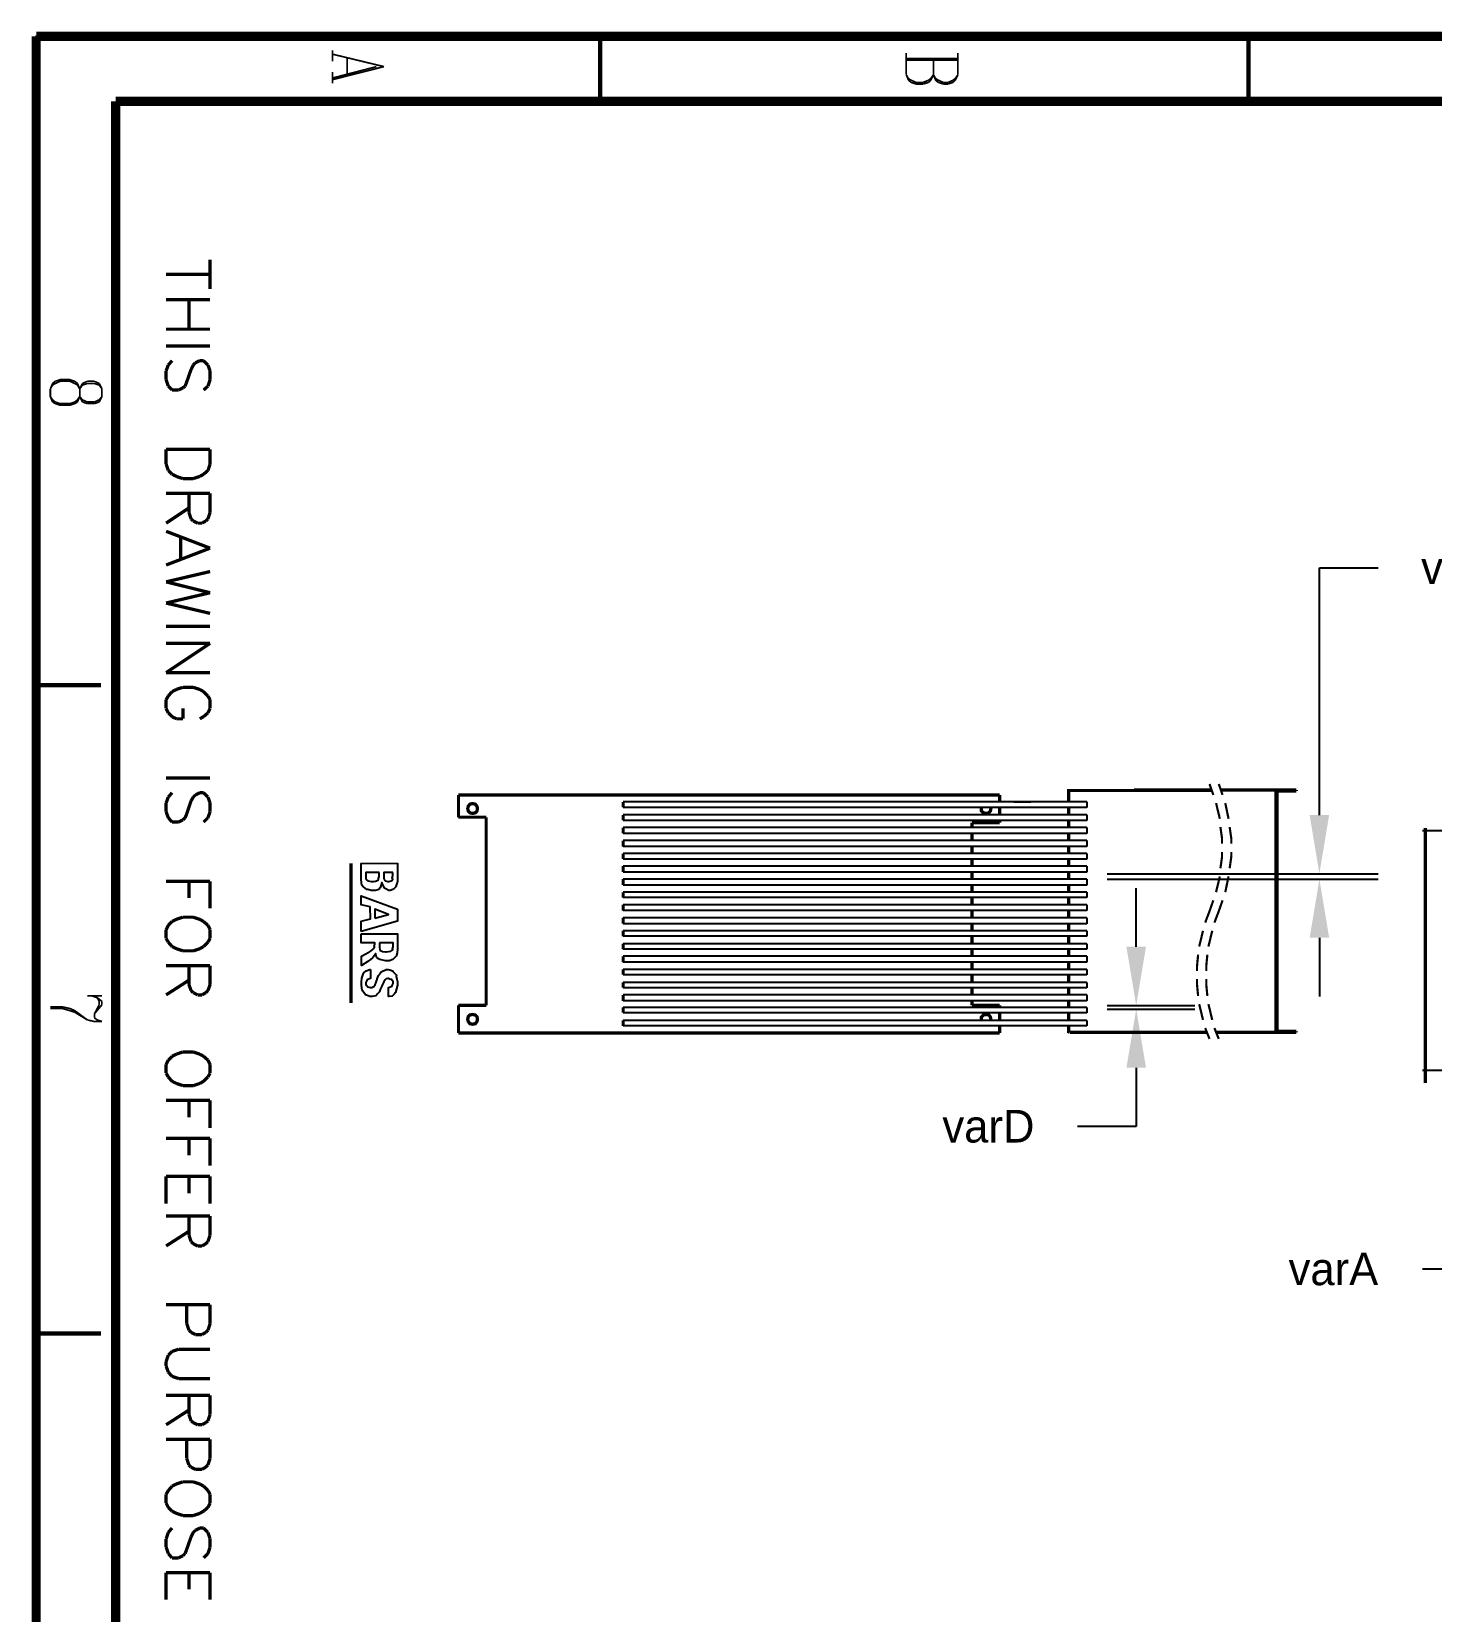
# Model space of a CAD drawing. Extents: x 0.1 to 11.6, y 0.3 to 16.2.
# Drawn here: x 0.141 to 4.434, y 11.389 to 16.234 of the extents above; entities that cross this region are included whole.
import ezdxf

# ---------------------------------------------------------------- set-up
doc = ezdxf.new("R2010")
doc.units = 0
doc.header["$MEASUREMENT"] = 0
doc.dimstyles.get("Standard").update_dxf_attribs({"dimtxt": 0.18, "dimasz": 0.18, "dimexe": 0.18, "dimexo": 0.0625, "dimgap": 0.09, "dimtad": 0, "dimtih": 1, "dimtoh": 1, "dimdec": 4, "dimzin": 0, "dimdsep": 46, "dimtxsty": 'Standard', "dimcen": 0.09, "dimadec": 0, "dimazin": 0, "dimtfac": 1, "dimtdec": 4, "dimtofl": 0, "dimtmove": 0, "dimatfit": 3, "dimfxl": 1, "dimtolj": 1, "dimtzin": 0, "dimarcsym": 0})

# ---------------------------------------------------------------- blocks, each defined once
blk = doc.blocks.new('*D1')
at = {"color": 0, "linetype": 'Continuous', "lineweight": -2, "transparency": 16777216}
for p, q in [((5.1992, 13.7829), (4.4066, 13.7829)), ((4.5866, 13.6029), (4.5866, 13.2283)), ((5.1992, 13.0483), (4.4066, 13.0483)), ((4.5866, 13.0483), (4.5866, 12.4391)), ((4.5866, 12.4391), (4.4066, 12.4391))]:
    blk.add_line(p, q, dxfattribs=at)
at = {"color": 0, "linetype": 'Continuous', "transparency": 16777216}
for points in [[(4.5566, 13.6029), (4.6166, 13.6029), (4.5866, 13.7829)], [(4.5566, 13.2283), (4.6166, 13.2283), (4.5866, 13.0483)]]:
    blk.add_solid(points, dxfattribs=at)
at = {"layer": 'Defpoints', "color": 0, "linetype": 'Continuous', "transparency": 16777216}
for p in [(4.5866, 13.7829), (5.2617, 13.7829), (5.2617, 13.0483)]:
    blk.add_point(p, dxfattribs=at)
at = {"color": 0, "linetype": 'Continuous', "transparency": 16777216, "insert": (4.1333, 12.4391), "char_height": 0.1, "attachment_point": 5}
blk.add_mtext('\\A1;varA', dxfattribs=at)
blk = doc.blocks.new('*D2')
at = {"color": 0, "linetype": 'Continuous', "lineweight": -2, "transparency": 16777216}
for p, q in [((4.0903, 13.8315), (4.0903, 14.5892)), ((4.0903, 14.5892), (4.2703, 14.5892)), ((3.4392, 13.6515), (4.2703, 13.6515)), ((3.4392, 13.635), (4.2703, 13.635)), ((4.0903, 13.455), (4.0903, 13.275))]:
    blk.add_line(p, q, dxfattribs=at)
at = {"color": 0, "linetype": 'Continuous', "transparency": 16777216}
for points in [[(4.0603, 13.8315), (4.1203, 13.8315), (4.0903, 13.6515)], [(4.0603, 13.455), (4.1203, 13.455), (4.0903, 13.635)]]:
    blk.add_solid(points, dxfattribs=at)
at = {"layer": 'Defpoints', "color": 0, "linetype": 'Continuous', "transparency": 16777216}
for p in [(3.3767, 13.6515), (3.3767, 13.635), (4.0903, 13.6515)]:
    blk.add_point(p, dxfattribs=at)
at = {"color": 0, "linetype": 'Continuous', "transparency": 16777216, "insert": (4.5436, 14.5892), "char_height": 0.1, "attachment_point": 5}
blk.add_mtext('\\A1;varC', dxfattribs=at)
blk = doc.blocks.new('*D3')
at = {"color": 0, "linetype": 'Continuous', "lineweight": -2, "transparency": 16777216}
for p, q in [((3.5285, 13.4274), (3.5285, 13.6074)), ((3.4392, 13.2474), (3.7085, 13.2474)), ((3.4392, 13.2366), (3.7085, 13.2366)), ((3.5285, 13.0566), (3.5285, 12.8766)), ((3.5285, 12.8766), (3.3485, 12.8766))]:
    blk.add_line(p, q, dxfattribs=at)
at = {"color": 0, "linetype": 'Continuous', "transparency": 16777216}
for points in [[(3.4985, 13.4274), (3.5585, 13.4274), (3.5285, 13.2474)], [(3.4985, 13.0566), (3.5585, 13.0566), (3.5285, 13.2366)]]:
    blk.add_solid(points, dxfattribs=at)
at = {"layer": 'Defpoints', "color": 0, "linetype": 'Continuous', "transparency": 16777216}
for p in [(3.3767, 13.2474), (3.3767, 13.2366), (3.5285, 13.2366)]:
    blk.add_point(p, dxfattribs=at)
at = {"color": 0, "linetype": 'Continuous', "transparency": 16777216, "insert": (3.0752, 12.8766), "char_height": 0.1, "attachment_point": 5}
blk.add_mtext('\\A1;varD', dxfattribs=at)

msp = doc.modelspace()

# ---------------------------------------------------------------- linework, layer by layer
at = {"color": 0}
for p, q in [((3.37668, 13.8717), (1.95503, 13.8717)), ((3.15332, 13.8717), (3.20503, 13.8717)), ((3.37668, 13.8717), (3.22331, 13.8717)), ((3.37668, 13.8717), (3.37668, 13.855)), ((3.37668, 13.8717), (3.37668, 13.855)), ((3.37668, 13.855), (1.95503, 13.855)), ((3.37668, 13.8317), (1.95503, 13.8317)), ((3.37668, 13.815), (1.95503, 13.815)), ((3.37668, 13.855), (3.22331, 13.855)), ((3.37668, 13.8317), (3.22331, 13.8317)), ((3.37668, 13.815), (3.22331, 13.815)), ((3.37668, 13.8317), (3.37668, 13.815)), ((3.37668, 13.8317), (3.37668, 13.815)), ((3.37668, 13.7933), (1.95503, 13.7933)), ((3.37668, 13.775), (1.95503, 13.775)), ((3.37668, 13.7933), (3.22331, 13.7933)), ((3.37668, 13.775), (3.22331, 13.775)), ((3.37668, 13.7933), (3.37668, 13.775)), ((3.37668, 13.7933), (3.37668, 13.775)), ((3.37668, 13.7533), (1.95503, 13.7533)), ((3.37668, 13.735), (1.95503, 13.735)), ((3.37668, 13.7133), (1.95503, 13.7133)), ((3.37668, 13.7533), (3.22331, 13.7533)), ((3.37668, 13.735), (3.22331, 13.735)), ((3.37668, 13.7133), (3.22331, 13.7133)), ((3.37668, 13.7533), (3.37668, 13.735)), ((3.37668, 13.7533), (3.37668, 13.735)), ((3.37668, 13.7133), (3.37668, 13.6967)), ((3.37668, 13.7133), (3.37668, 13.6967)), ((3.37668, 13.6967), (1.95503, 13.6967)), ((3.37668, 13.675), (1.95503, 13.675)), ((3.37668, 13.6967), (3.22331, 13.6967)), ((3.37668, 13.675), (3.22331, 13.675)), ((3.37668, 13.675), (3.37668, 13.6567)), ((3.37668, 13.675), (3.37668, 13.6567)), ((3.37668, 13.6567), (1.95503, 13.6567)), ((3.37668, 13.635), (1.95503, 13.635)), ((3.37668, 13.6166), (1.95503, 13.6166)), ((3.37668, 13.6567), (3.22331, 13.6567)), ((3.37668, 13.635), (3.22331, 13.635)), ((3.37668, 13.6166), (3.22331, 13.6166)), ((3.37668, 13.635), (3.37668, 13.6166)), ((3.37668, 13.635), (3.37668, 13.6166)), ((3.37668, 13.595), (1.95503, 13.595)), ((3.37668, 13.5783), (1.95503, 13.5783)), ((3.37668, 13.595), (3.22331, 13.595)), ((3.37668, 13.5783), (3.22331, 13.5783)), ((3.37668, 13.595), (3.37668, 13.5783)), ((3.37668, 13.595), (3.37668, 13.5783)), ((3.37668, 13.5566), (1.95503, 13.5566)), ((3.37668, 13.5384), (1.95503, 13.5384)), ((3.37668, 13.5566), (3.22331, 13.5566)), ((3.37668, 13.5384), (3.22331, 13.5384)), ((3.37668, 13.5566), (3.37668, 13.5384)), ((3.37668, 13.5566), (3.37668, 13.5384)), ((3.37668, 13.5167), (1.95503, 13.5167)), ((3.37668, 13.4983), (1.95503, 13.4983)), ((3.37668, 13.4767), (1.95503, 13.4767)), ((3.37668, 13.5167), (3.22331, 13.5167)), ((3.37668, 13.4983), (3.22331, 13.4983)), ((3.37668, 13.4767), (3.22331, 13.4767)), ((3.37668, 13.5167), (3.37668, 13.4983)), ((3.37668, 13.5167), (3.37668, 13.4983)), ((3.37668, 13.4767), (3.37668, 13.46)), ((3.37668, 13.4767), (3.37668, 13.46)), ((3.37668, 13.46), (1.95503, 13.46)), ((3.37668, 13.4367), (1.95503, 13.4367)), ((3.37668, 13.46), (3.22331, 13.46)), ((3.37668, 13.4367), (3.22331, 13.4367)), ((3.37668, 13.4367), (3.37668, 13.42)), ((3.37668, 13.4367), (3.37668, 13.42)), ((3.37668, 13.42), (1.95503, 13.42)), ((3.37668, 13.3983), (1.95503, 13.3983)), ((3.37668, 13.38), (1.95503, 13.38)), ((3.37668, 13.42), (3.22331, 13.42)), ((3.37668, 13.3983), (3.22331, 13.3983)), ((3.37668, 13.38), (3.22331, 13.38)), ((3.37668, 13.3983), (3.37668, 13.38)), ((3.37668, 13.3983), (3.37668, 13.38)), ((3.37668, 13.3583), (1.95503, 13.3583)), ((3.37668, 13.3417), (1.95503, 13.3417)), ((3.37668, 13.3583), (3.22331, 13.3583)), ((3.37668, 13.3417), (3.22331, 13.3417)), ((3.37668, 13.3583), (3.37668, 13.3417)), ((3.37668, 13.3583), (3.37668, 13.3417)), ((3.37668, 13.3184), (1.95503, 13.3184)), ((3.37668, 13.3017), (1.95503, 13.3017)), ((3.37668, 13.28), (1.95503, 13.28)), ((3.37668, 13.3184), (3.22331, 13.3184)), ((3.37668, 13.3017), (3.22331, 13.3017)), ((3.37668, 13.28), (3.22331, 13.28)), ((3.37668, 13.3184), (3.37668, 13.3017)), ((3.37668, 13.3184), (3.37668, 13.3017)), ((3.37668, 13.28), (3.37668, 13.2617)), ((3.37668, 13.28), (3.37668, 13.2617)), ((3.37668, 13.2617), (1.95503, 13.2617)), ((3.37668, 13.2416), (1.95503, 13.2416)), ((3.37668, 13.2416), (3.22168, 13.2416)), ((3.37668, 13.2617), (3.22331, 13.2617)), ((3.37668, 13.2416), (3.37668, 13.225)), ((3.37668, 13.2416), (3.37668, 13.225)), ((3.37668, 13.225), (1.95503, 13.225)), ((3.37668, 13.2017), (1.95503, 13.2017)), ((3.37668, 13.185), (1.95503, 13.185)), ((3.37668, 13.225), (3.22168, 13.225)), ((3.37668, 13.2017), (3.22168, 13.2017)), ((3.37668, 13.185), (3.22168, 13.185)), ((3.37668, 13.2017), (3.37668, 13.185)), ((3.37668, 13.2017), (3.37668, 13.185))]:
    msp.add_line(p, q, dxfattribs=at)
for points, const_width in [([(0.155, 16.22), (11.57, 16.22)], 0.02833), ([(0.155, 0.31), (0.155, 16.22)], 0.02833), ([(1.88499, 16.02), (1.88499, 16.22)], 0.01333), ([(3.87332, 16.02), (3.87332, 16.22)], 0.01333), ([(1.06331, 16.1767), (1.06331, 16.1433)], 0.00521), ([(1.22168, 16.1267), (1.06331, 16.165)], 0.00521), ([(1.10834, 16.155), (1.10834, 16.1033)], 0.00521), ([(2.82335, 16.1017), (2.82335, 16.1683)], 0.00521), ([(2.98167, 16.1517), (2.82335, 16.1517)], 0.00521), ([(2.98167, 16.1467), (2.82335, 16.1467)], 0.00521), ([(2.90668, 16.1467), (2.90668, 16.1017)], 0.00521), ([(2.98167, 16.1683), (2.98167, 16.1017)], 0.00521), ([(1.22168, 16.1267), (1.06331, 16.0867)], 0.00521), ([(1.19835, 16.1267), (1.06331, 16.0917)], 0.00521), ([(1.06331, 16.11), (1.06331, 16.075)], 0.00521), ([(2.83003, 16.085), (2.82335, 16.1017)], 0.00521), ([(2.83003, 16.09), (2.82335, 16.1017)], 0.00521), ([(2.83832, 16.085), (2.83003, 16.09)], 0.00521), ([(2.83832, 16.0783), (2.83003, 16.085)], 0.00521), ([(2.85335, 16.0783), (2.83832, 16.085)], 0.00521), ([(2.89165, 16.085), (2.875, 16.0783)], 0.00521), ([(2.89833, 16.09), (2.89165, 16.085)], 0.00521), ([(2.89833, 16.085), (2.89165, 16.0783)], 0.00521), ([(2.90668, 16.1017), (2.89833, 16.085)], 0.00521), ([(2.90668, 16.1017), (2.89833, 16.09)], 0.00521), ([(2.91336, 16.085), (2.90668, 16.1017)], 0.00521), ([(2.91336, 16.09), (2.90668, 16.1017)], 0.00521), ([(2.92165, 16.085), (2.91336, 16.09)], 0.00521), ([(2.92165, 16.0783), (2.91336, 16.085)], 0.00521), ([(2.93668, 16.0783), (2.92165, 16.085)], 0.00521), ([(2.96669, 16.085), (2.95167, 16.0783)], 0.00521), ([(2.97331, 16.09), (2.96669, 16.085)], 0.00521), ([(2.97331, 16.085), (2.96669, 16.0783)], 0.00521), ([(2.98167, 16.1017), (2.97331, 16.085)], 0.00521), ([(2.98167, 16.1017), (2.97331, 16.09)], 0.00521), ([(2.85335, 16.0733), (2.83832, 16.0783)], 0.00521), ([(2.875, 16.0783), (2.85335, 16.0783)], 0.00521), ([(2.875, 16.0733), (2.85335, 16.0733)], 0.00521), ([(2.89165, 16.0783), (2.875, 16.0733)], 0.00521), ([(2.93668, 16.0733), (2.92165, 16.0783)], 0.00521), ([(2.95167, 16.0783), (2.93668, 16.0783)], 0.00521), ([(2.95167, 16.0733), (2.93668, 16.0733)], 0.00521), ([(2.96669, 16.0783), (2.95167, 16.0733)], 0.00521), ([(0.39833, 16.02), (11.315, 16.02)], 0.02833), ([(0.39833, 0.53331), (0.39833, 16.02)], 0.02833), ([(0.68831, 15.535), (0.68831, 15.445)], 0.01), ([(0.68831, 15.49), (0.55333, 15.49)], 0.01), ([(0.68831, 15.4117), (0.55333, 15.4117)], 0.01), ([(0.62332, 15.4117), (0.62332, 15.3217)], 0.01), ([(0.68831, 15.3217), (0.55333, 15.3217)], 0.01), ([(0.68831, 15.27), (0.55333, 15.27)], 0.01), ([(0.55333, 15.1933), (0.56, 15.2117)], 0.01), ([(0.56, 15.2117), (0.57167, 15.225)], 0.01), ([(0.63666, 15.2117), (0.62999, 15.1983)], 0.01), ([(0.64334, 15.2183), (0.63666, 15.2117)], 0.01), ([(0.65669, 15.225), (0.64334, 15.2183)], 0.01), ([(0.66835, 15.225), (0.65669, 15.225)], 0.01), ([(0.68164, 15.2117), (0.66835, 15.225)], 0.01), ([(0.68831, 15.1933), (0.68164, 15.2117)], 0.01), ([(0.22835, 15.1667), (0.21332, 15.1617)], 0.00521), ([(0.25836, 15.1667), (0.22835, 15.1667)], 0.00521), ([(0.27333, 15.1617), (0.25836, 15.1667)], 0.00521), ([(0.55333, 15.1667), (0.55333, 15.1933)], 0.01), ([(0.56, 15.1467), (0.55333, 15.1667)], 0.01), ([(0.61664, 15.16), (0.61165, 15.1467)], 0.01), ([(0.62999, 15.1983), (0.61664, 15.16)], 0.01), ([(0.68164, 15.1467), (0.68831, 15.1667)], 0.01), ([(0.68831, 15.1667), (0.68831, 15.1933)], 0.01), ([(0.20502, 15.155), (0.19835, 15.1383)], 0.00521), ([(0.20502, 15.15), (0.19835, 15.1383)], 0.00521), ([(0.19835, 15.1383), (0.19835, 15.115)], 0.00521), ([(0.19835, 15.115), (0.20502, 15.0983)], 0.00521), ([(0.19835, 15.115), (0.20502, 15.105)], 0.00521), ([(0.21332, 15.1617), (0.20502, 15.155)], 0.00521), ([(0.21332, 15.155), (0.20502, 15.15)], 0.00521), ([(0.22835, 15.1617), (0.21332, 15.155)], 0.00521), ([(0.25836, 15.1617), (0.22835, 15.1617)], 0.00521), ([(0.27333, 15.155), (0.25836, 15.1617)], 0.00521), ([(0.28169, 15.155), (0.27333, 15.1617)], 0.00521), ([(0.28169, 15.15), (0.27333, 15.155)], 0.00521), ([(0.28836, 15.1383), (0.28169, 15.155)], 0.00521), ([(0.28836, 15.1383), (0.28169, 15.15)], 0.00521), ([(0.28169, 15.0983), (0.28836, 15.115)], 0.00521), ([(0.28169, 15.105), (0.28836, 15.115)], 0.00521), ([(0.29666, 15.155), (0.28836, 15.1383)], 0.00521), ([(0.29666, 15.15), (0.28836, 15.1383)], 0.00521), ([(0.28836, 15.1383), (0.28836, 15.115)], 0.00521), ([(0.28836, 15.115), (0.29666, 15.0983)], 0.00521), ([(0.28836, 15.115), (0.29666, 15.105)], 0.00521), ([(0.31169, 15.1617), (0.29666, 15.155)], 0.00521), ([(0.31169, 15.155), (0.29666, 15.15)], 0.00521), ([(0.33333, 15.1617), (0.31169, 15.1617)], 0.00521), ([(0.33333, 15.155), (0.31169, 15.155)], 0.00521), ([(0.34831, 15.155), (0.33333, 15.1617)], 0.00521), ([(0.34831, 15.15), (0.33333, 15.155)], 0.00521), ([(0.35666, 15.1383), (0.34831, 15.155)], 0.00521), ([(0.35666, 15.1383), (0.34831, 15.15)], 0.00521), ([(0.34831, 15.0983), (0.35666, 15.115)], 0.00521), ([(0.34831, 15.105), (0.35666, 15.115)], 0.00521), ([(0.35666, 15.115), (0.35666, 15.1383)], 0.00521), ([(0.57167, 15.135), (0.56, 15.1467)], 0.01), ([(0.59169, 15.135), (0.57167, 15.135)], 0.01), ([(0.60498, 15.1417), (0.59169, 15.135)], 0.01), ([(0.61165, 15.1467), (0.60498, 15.1417)], 0.01), ([(0.66835, 15.135), (0.68164, 15.1467)], 0.01), ([(0.20502, 15.105), (0.21332, 15.0983)], 0.00521), ([(0.20502, 15.0983), (0.21332, 15.0933)], 0.00521), ([(0.21332, 15.0983), (0.22835, 15.0933)], 0.00521), ([(0.21332, 15.0933), (0.22835, 15.0883)], 0.00521), ([(0.22835, 15.0933), (0.25836, 15.0933)], 0.00521), ([(0.22835, 15.0883), (0.25836, 15.0883)], 0.00521), ([(0.25836, 15.0933), (0.27333, 15.0983)], 0.00521), ([(0.25836, 15.0883), (0.27333, 15.0933)], 0.00521), ([(0.27333, 15.0983), (0.28169, 15.105)], 0.00521), ([(0.27333, 15.0933), (0.28169, 15.0983)], 0.00521), ([(0.29666, 15.105), (0.31169, 15.0983)], 0.00521), ([(0.29666, 15.0983), (0.31169, 15.0933)], 0.00521), ([(0.31169, 15.0983), (0.33333, 15.0983)], 0.00521), ([(0.31169, 15.0933), (0.33333, 15.0933)], 0.00521), ([(0.33333, 15.0983), (0.34831, 15.105)], 0.00521), ([(0.33333, 15.0933), (0.34831, 15.0983)], 0.00521), ([(0.68831, 14.9533), (0.55333, 14.9533)], 0.01), ([(0.55333, 14.9083), (0.55333, 14.9533)], 0.01), ([(0.68831, 14.9533), (0.68831, 14.9083)], 0.01), ([(0.56, 14.8883), (0.55333, 14.9083)], 0.01), ([(0.57167, 14.8767), (0.56, 14.8883)], 0.01), ([(0.58501, 14.87), (0.57167, 14.8767)], 0.01), ([(0.60498, 14.8633), (0.58501, 14.87)], 0.01), ([(0.65669, 14.87), (0.63666, 14.8633)], 0.01), ([(0.66835, 14.8767), (0.65669, 14.87)], 0.01), ([(0.68164, 14.8883), (0.66835, 14.8767)], 0.01), ([(0.68831, 14.9083), (0.68164, 14.8883)], 0.01), ([(0.63666, 14.8633), (0.60498, 14.8633)], 0.01), ([(0.68831, 14.8183), (0.55333, 14.8183)], 0.01), ([(0.62332, 14.7733), (0.55333, 14.7267)], 0.01), ([(0.62332, 14.76), (0.62332, 14.8183)], 0.01), ([(0.68831, 14.8183), (0.68831, 14.76)], 0.01), ([(0.62999, 14.74), (0.62332, 14.76)], 0.01), ([(0.63666, 14.7333), (0.62999, 14.74)], 0.01), ([(0.65001, 14.7267), (0.63666, 14.7333)], 0.01), ([(0.66336, 14.7267), (0.65001, 14.7267)], 0.01), ([(0.67502, 14.7333), (0.66336, 14.7267)], 0.01), ([(0.68164, 14.74), (0.67502, 14.7333)], 0.01), ([(0.68831, 14.76), (0.68164, 14.74)], 0.01), ([(0.68831, 14.65), (0.55333, 14.7017)], 0.01), ([(0.59831, 14.6817), (0.59831, 14.6167)], 0.01), ([(0.68831, 14.65), (0.55333, 14.5983)], 0.01), ([(0.68831, 14.5783), (0.55333, 14.5467)], 0.01), ([(0.68831, 14.5133), (0.55333, 14.5467)], 0.01), ([(0.68831, 14.5133), (0.55333, 14.4817)], 0.01), ([(0.68831, 14.45), (0.55333, 14.4817)], 0.01), ([(0.68831, 14.41), (0.55333, 14.41)], 0.01), ([(0.68831, 14.3583), (0.55333, 14.3583)], 0.01), ([(0.68831, 14.3583), (0.55333, 14.2683)], 0.01), ([(0.68831, 14.2683), (0.55333, 14.2683)], 0.01), ([(0.35335, 14.23), (0.155, 14.23)], 0.01333), ([(0.56, 14.1967), (0.55333, 14.185)], 0.01), ([(0.57167, 14.21), (0.56, 14.1967)], 0.01), ([(0.58501, 14.2167), (0.57167, 14.21)], 0.01), ([(0.60498, 14.2233), (0.58501, 14.2167)], 0.01), ([(0.63666, 14.2233), (0.60498, 14.2233)], 0.01), ([(0.65669, 14.2167), (0.63666, 14.2233)], 0.01), ([(0.66835, 14.21), (0.65669, 14.2167)], 0.01), ([(0.68164, 14.1967), (0.66835, 14.21)], 0.01), ([(0.68831, 14.185), (0.68164, 14.1967)], 0.01), ([(0.55333, 14.185), (0.55333, 14.1583)], 0.01), ([(0.55333, 14.1583), (0.56, 14.145)], 0.01), ([(0.56, 14.145), (0.57167, 14.1333)], 0.01), ([(0.60498, 14.1583), (0.60498, 14.1267)], 0.01), ([(0.66835, 14.1333), (0.68164, 14.145)], 0.01), ([(0.68164, 14.145), (0.68831, 14.1583)], 0.01), ([(0.68831, 14.1583), (0.68831, 14.185)], 0.01), ([(0.57167, 14.1333), (0.58501, 14.1267)], 0.01), ([(0.58501, 14.1267), (0.60498, 14.1267)], 0.01), ([(0.65669, 14.1267), (0.66835, 14.1333)], 0.01), ([(0.68831, 13.945), (0.55333, 13.945)], 0.01), ([(0.56, 13.8867), (0.57167, 13.9)], 0.01), ([(0.65669, 13.9), (0.64334, 13.8933)], 0.01), ([(0.66835, 13.9), (0.65669, 13.9)], 0.01), ([(0.68164, 13.8867), (0.66835, 13.9)], 0.01), ([(3.32497, 13.9067), (3.32167, 13.9067), (3.32167, 13.9033)], 0.01), ([(3.32167, 13.9033), (3.32167, 13.8717)], 0.01), ([(3.32497, 13.9067), (3.75999, 13.9067)], 0.01), ([(3.52165, 13.9083), (3.75999, 13.9083)], 0.01), ([(3.76497, 13.8933), (3.75331, 13.9267)], 0.00667), ([(3.79335, 13.8933), (3.78168, 13.9267)], 0.00667), ([(3.78836, 13.9083), (3.96001, 13.9083)], 0.01), ([(3.96001, 13.9083), (3.95665, 13.9067), (3.95665, 13.9033)], 0.01), ([(3.95665, 13.9033), (3.95665, 13.17)], 0.01), ([(4.02001, 13.9083), (3.96001, 13.9083)], 0.01), ([(3.96001, 13.905), (3.96001, 13.9033)], 0.01), ([(4.02001, 13.905), (3.96001, 13.905)], 0.01), ([(3.96001, 13.9033), (3.96001, 13.17)], 0.01), ([(4.02001, 13.905), (4.02001, 13.9083)], 0.01), ([(0.55333, 13.8683), (0.56, 13.8867)], 0.01), ([(0.55333, 13.8417), (0.55333, 13.8683)], 0.01), ([(0.62999, 13.875), (0.61664, 13.835)], 0.01), ([(0.63666, 13.8867), (0.62999, 13.875)], 0.01), ([(0.64334, 13.8933), (0.63666, 13.8867)], 0.01), ([(0.68831, 13.8683), (0.68164, 13.8867)], 0.01), ([(0.68831, 13.8417), (0.68831, 13.8683)], 0.01), ([(1.44997, 13.825), (1.44997, 13.8933)], 0.01), ([(1.44997, 13.8933), (3.11003, 13.8933)], 0.01), ([(1.95503, 13.8717), (1.95503, 13.855)], 0.01), ([(3.05333, 13.855), (3.05333, 13.845), (3.06, 13.8383), (3.06836, 13.8366), (3.07667, 13.8383), (3.08165, 13.845), (3.08333, 13.855)], 0.01), ([(3.11003, 13.8933), (3.11003, 13.8717)], 0.01), ([(3.11003, 13.8933), (3.11003, 13.8717)], 0.01), ([(3.11003, 13.855), (3.11003, 13.8317)], 0.01), ([(3.11003, 13.855), (3.11003, 13.8317)], 0.01), ([(3.32167, 13.855), (3.32167, 13.8317)], 0.01), ([(3.785, 13.82), (3.77333, 13.8683)], 0.00667), ([(3.81168, 13.82), (3.80165, 13.8683)], 0.00667), ([(0.56, 13.8233), (0.55333, 13.8417)], 0.01), ([(0.57167, 13.81), (0.56, 13.8233)], 0.01), ([(0.59169, 13.81), (0.57167, 13.81)], 0.01), ([(0.60498, 13.8167), (0.59169, 13.81)], 0.01), ([(0.61165, 13.8233), (0.60498, 13.8167)], 0.01), ([(0.61664, 13.835), (0.61165, 13.8233)], 0.01), ([(0.66835, 13.81), (0.68164, 13.8233)], 0.01), ([(0.68164, 13.8233), (0.68831, 13.8417)], 0.01), ([(1.535, 13.825), (1.44997, 13.825)], 0.01), ([(1.535, 13.2483), (1.535, 13.825)], 0.01), ([(1.95503, 13.8317), (1.95503, 13.815)], 0.01), ([(3.02501, 13.7933), (3.02501, 13.8083)], 0.01), ([(3.11003, 13.8083), (3.02501, 13.8083)], 0.01), ([(3.11003, 13.815), (3.11003, 13.8083)], 0.01), ([(3.32167, 13.815), (3.32167, 13.7933)], 0.01), ([(1.95503, 13.7933), (1.95503, 13.775)], 0.01), ([(3.02501, 13.7533), (3.02501, 13.775)], 0.01), ([(3.32167, 13.775), (3.32167, 13.7533)], 0.01), ([(3.79167, 13.7433), (3.79167, 13.76), (3.78668, 13.795)], 0.00667), ([(3.81999, 13.7433), (3.81999, 13.76), (3.815, 13.795)], 0.00667), ([(4.41499, 13.7917), (4.41499, 13.01)], 0.01), ([(1.95503, 13.7533), (1.95503, 13.735)], 0.01), ([(1.95503, 13.7133), (1.95503, 13.6967)], 0.01), ([(3.02501, 13.7133), (3.02501, 13.735)], 0.01), ([(3.32167, 13.735), (3.32167, 13.7133)], 0.01), ([(3.78668, 13.6683), (3.79167, 13.7033), (3.79167, 13.7183)], 0.00667), ([(3.815, 13.6683), (3.81999, 13.7033), (3.81999, 13.7183)], 0.00667), ([(1.12001, 13.6833), (1.12001, 13.255)], 0.01), ([(1.95503, 13.675), (1.95503, 13.6567)], 0.01), ([(3.02501, 13.675), (3.02501, 13.6967)], 0.01), ([(3.32167, 13.6967), (3.32167, 13.675)], 0.01), ([(0.68831, 13.6283), (0.55333, 13.6283)], 0.01), ([(0.62332, 13.6283), (0.62332, 13.5767)], 0.01), ([(0.68831, 13.6283), (0.68831, 13.545)], 0.01), ([(1.95503, 13.635), (1.95503, 13.6166)], 0.01), ([(3.02501, 13.635), (3.02501, 13.6567)], 0.01), ([(3.02501, 13.595), (3.02501, 13.6166)], 0.01), ([(3.32167, 13.6567), (3.32167, 13.635)], 0.01), ([(3.32167, 13.6166), (3.32167, 13.595)], 0.01), ([(3.77333, 13.595), (3.785, 13.6433)], 0.00667), ([(3.80165, 13.595), (3.81168, 13.6433)], 0.00667), ([(1.95503, 13.595), (1.95503, 13.5783)], 0.01), ([(3.02501, 13.5566), (3.02501, 13.5783)], 0.01), ([(3.32167, 13.5783), (3.32167, 13.5566)], 0.01), ([(3.75331, 13.5367), (3.76497, 13.57)], 0.00667), ([(3.78168, 13.5367), (3.79335, 13.57)], 0.00667), ([(0.60498, 13.5183), (0.58501, 13.5117)], 0.01), ([(0.63666, 13.5183), (0.60498, 13.5183)], 0.01), ([(0.65669, 13.5117), (0.63666, 13.5183)], 0.01), ([(1.95503, 13.5566), (1.95503, 13.5384)], 0.01), ([(1.95503, 13.5167), (1.95503, 13.4983)], 0.01), ([(3.02501, 13.5167), (3.02501, 13.5384)], 0.01), ([(3.32167, 13.5384), (3.32167, 13.5167)], 0.01), ([(3.75331, 13.5367), (3.74001, 13.5017)], 0.00667), ([(3.78168, 13.5367), (3.76833, 13.5017)], 0.00667), ([(0.56, 13.4933), (0.55333, 13.48)], 0.01), ([(0.55333, 13.48), (0.55333, 13.4533)], 0.01), ([(0.57167, 13.505), (0.56, 13.4933)], 0.01), ([(0.58501, 13.5117), (0.57167, 13.505)], 0.01), ([(0.66835, 13.505), (0.65669, 13.5117)], 0.01), ([(0.68164, 13.4933), (0.66835, 13.505)], 0.01), ([(0.68831, 13.48), (0.68164, 13.4933)], 0.01), ([(0.68831, 13.4533), (0.68831, 13.48)], 0.01), ([(1.95503, 13.4767), (1.95503, 13.46)], 0.01), ([(3.02501, 13.4767), (3.02501, 13.4983)], 0.01), ([(3.32167, 13.4983), (3.32167, 13.4767)], 0.01), ([(3.73335, 13.4767), (3.72168, 13.4283)], 0.00667), ([(3.76167, 13.4767), (3.75, 13.4283)], 0.00667), ([(0.55333, 13.4533), (0.56, 13.4417)], 0.01), ([(0.56, 13.4417), (0.57167, 13.4283)], 0.01), ([(0.57167, 13.4283), (0.58501, 13.4217)], 0.01), ([(0.58501, 13.4217), (0.60498, 13.415)], 0.01), ([(0.63666, 13.415), (0.65669, 13.4217)], 0.01), ([(0.65669, 13.4217), (0.66835, 13.4283)], 0.01), ([(0.66835, 13.4283), (0.68164, 13.4417)], 0.01), ([(0.68164, 13.4417), (0.68831, 13.4533)], 0.01), ([(1.95503, 13.4367), (1.95503, 13.42)], 0.01), ([(3.02501, 13.4367), (3.02501, 13.46)], 0.01), ([(3.02501, 13.3983), (3.02501, 13.42)], 0.01), ([(3.32167, 13.46), (3.32167, 13.4367)], 0.01), ([(3.32167, 13.42), (3.32167, 13.3983)], 0.01), ([(0.68831, 13.37), (0.55333, 13.37)], 0.01), ([(0.60498, 13.415), (0.63666, 13.415)], 0.01), ([(0.62332, 13.3117), (0.62332, 13.37)], 0.01), ([(0.68831, 13.37), (0.68831, 13.3117)], 0.01), ([(1.95503, 13.3983), (1.95503, 13.38)], 0.01), ([(3.02501, 13.3583), (3.02501, 13.38)], 0.01), ([(3.32167, 13.38), (3.32167, 13.3583)], 0.01), ([(3.71832, 13.4033), (3.715, 13.3683), (3.715, 13.3533)], 0.00667), ([(3.74669, 13.4033), (3.74333, 13.3683), (3.74333, 13.3533)], 0.00667), ([(0.62332, 13.325), (0.55333, 13.28)], 0.01), ([(1.95503, 13.3583), (1.95503, 13.3417)], 0.01), ([(1.95503, 13.3184), (1.95503, 13.3017)], 0.01), ([(3.02501, 13.3184), (3.02501, 13.3417)], 0.01), ([(3.32167, 13.3417), (3.32167, 13.3184)], 0.01), ([(3.715, 13.3283), (3.715, 13.3117), (3.71832, 13.2767)], 0.00667), ([(3.74333, 13.3283), (3.74333, 13.3117), (3.74669, 13.2767)], 0.00667), ([(0.35666, 13.2767), (0.31169, 13.2767)], 0.00521), ([(0.32666, 13.2767), (0.34169, 13.2717)], 0.00521), ([(0.62999, 13.2933), (0.62332, 13.3117)], 0.01), ([(0.63666, 13.2867), (0.62999, 13.2933)], 0.01), ([(0.65001, 13.28), (0.63666, 13.2867)], 0.01), ([(0.66336, 13.28), (0.65001, 13.28)], 0.01), ([(0.67502, 13.2867), (0.66336, 13.28)], 0.01), ([(0.68164, 13.2933), (0.67502, 13.2867)], 0.01), ([(0.68831, 13.3117), (0.68164, 13.2933)], 0.01), ([(1.95503, 13.28), (1.95503, 13.2617)], 0.01), ([(3.02501, 13.28), (3.02501, 13.3017)], 0.01), ([(3.32167, 13.3017), (3.32167, 13.28)], 0.01), ([(0.23503, 13.2433), (0.19835, 13.2433)], 0.00521), ([(0.23503, 13.2383), (0.19835, 13.2383)], 0.00521), ([(0.25836, 13.2383), (0.23503, 13.2433)], 0.00521), ([(0.25836, 13.2317), (0.23503, 13.2383)], 0.00521), ([(0.27333, 13.2317), (0.25836, 13.2383)], 0.00521), ([(0.27333, 13.2267), (0.25836, 13.2317)], 0.00521), ([(0.31169, 13.2033), (0.27333, 13.2317)], 0.00521), ([(0.31169, 13.2033), (0.27333, 13.2267)], 0.00521), ([(0.35666, 13.25), (0.33333, 13.2217)], 0.00521), ([(0.34831, 13.25), (0.33333, 13.2217)], 0.00521), ([(0.34169, 13.2717), (0.35666, 13.26)], 0.00521), ([(0.34169, 13.2717), (0.34831, 13.26)], 0.00521), ([(0.34831, 13.26), (0.34831, 13.25)], 0.00521), ([(0.35666, 13.26), (0.35666, 13.25)], 0.00521), ([(1.44997, 13.2483), (1.44997, 13.1634)], 0.01), ([(1.535, 13.2483), (1.44997, 13.2483)], 0.01), ([(1.95503, 13.2416), (1.95503, 13.225)], 0.01), ([(3.02501, 13.2617), (3.02501, 13.2483)], 0.01), ([(3.11003, 13.2483), (3.02501, 13.2483)], 0.01), ([(3.11003, 13.2416), (3.11003, 13.2483)], 0.01), ([(3.11003, 13.2017), (3.11003, 13.225)], 0.01), ([(3.32167, 13.2617), (3.32167, 13.2416)], 0.01), ([(3.32167, 13.225), (3.32167, 13.2017)], 0.01), ([(3.72168, 13.2517), (3.73335, 13.2033)], 0.00667), ([(3.75, 13.2517), (3.76167, 13.2033)], 0.00667), ([(0.33333, 13.1983), (0.31169, 13.2033)], 0.00521), ([(0.33333, 13.2217), (0.33333, 13.21)], 0.00521), ([(0.33333, 13.21), (0.34169, 13.2033)], 0.00521), ([(0.35666, 13.1983), (0.33333, 13.1983)], 0.00521), ([(0.34169, 13.2033), (0.35666, 13.1983)], 0.00521), ([(1.95503, 13.2017), (1.95503, 13.185)], 0.01), ([(3.08333, 13.2017), (3.08165, 13.2116), (3.07667, 13.2183), (3.06836, 13.22), (3.06, 13.2183), (3.05333, 13.2116), (3.05333, 13.2017)], 0.01), ([(3.11003, 13.1634), (3.11003, 13.185)], 0.01), ([(3.32167, 13.185), (3.32167, 13.17)], 0.01), ([(3.74001, 13.1783), (3.75331, 13.145)], 0.00667), ([(3.76833, 13.1783), (3.78168, 13.145)], 0.00667), ([(3.11003, 13.1634), (1.44997, 13.1634)], 0.01), ([(3.32167, 13.17), (3.32167, 13.1667), (3.32497, 13.165)], 0.01), ([(3.32497, 13.165), (3.74501, 13.165)], 0.01), ([(3.53668, 13.165), (3.74501, 13.165)], 0.01), ([(3.77333, 13.165), (3.96001, 13.165)], 0.01), ([(3.95665, 13.17), (3.95665, 13.1667), (3.96001, 13.165)], 0.01), ([(3.96001, 13.17), (3.96001, 13.1683)], 0.01), ([(3.96001, 13.1683), (4.02001, 13.1683)], 0.01), ([(3.96001, 13.165), (4.02001, 13.165)], 0.01), ([(4.02001, 13.165), (4.02001, 13.1683)], 0.01), ([(0.56, 13.08), (0.55333, 13.0667)], 0.01), ([(0.57167, 13.0917), (0.56, 13.08)], 0.01), ([(0.58501, 13.0983), (0.57167, 13.0917)], 0.01), ([(0.60498, 13.105), (0.58501, 13.0983)], 0.01), ([(0.63666, 13.105), (0.60498, 13.105)], 0.01), ([(0.65669, 13.0983), (0.63666, 13.105)], 0.01), ([(0.66835, 13.0917), (0.65669, 13.0983)], 0.01), ([(0.68164, 13.08), (0.66835, 13.0917)], 0.01), ([(0.68831, 13.0667), (0.68164, 13.08)], 0.01), ([(0.55333, 13.0667), (0.55333, 13.04)], 0.01), ([(0.55333, 13.04), (0.56, 13.0283)], 0.01), ([(0.56, 13.0283), (0.57167, 13.015)], 0.01), ([(0.66835, 13.015), (0.68164, 13.0283)], 0.01), ([(0.68164, 13.0283), (0.68831, 13.04)], 0.01), ([(0.68831, 13.04), (0.68831, 13.0667)], 0.01), ([(0.57167, 13.015), (0.58501, 13.0084)], 0.01), ([(0.58501, 13.0084), (0.60498, 13.0017)], 0.01), ([(0.60498, 13.0017), (0.63666, 13.0017)], 0.01), ([(0.63666, 13.0017), (0.65669, 13.0084)], 0.01), ([(0.65669, 13.0084), (0.66835, 13.015)], 0.01), ([(0.68831, 12.9567), (0.55333, 12.9567)], 0.01), ([(0.62332, 12.9567), (0.62332, 12.905)], 0.01), ([(0.68831, 12.9567), (0.68831, 12.8717)], 0.01), ([(0.68831, 12.84), (0.55333, 12.84)], 0.01), ([(0.62332, 12.84), (0.62332, 12.7884)], 0.01), ([(0.68831, 12.84), (0.68831, 12.7567)], 0.01), ([(0.68831, 12.7233), (0.55333, 12.7233)], 0.01), ([(0.55333, 12.7233), (0.55333, 12.64)], 0.01), ([(0.62332, 12.7233), (0.62332, 12.6717)], 0.01), ([(0.68831, 12.7233), (0.68831, 12.64)], 0.01), ([(0.68831, 12.6017), (0.55333, 12.6017)], 0.01), ([(0.62332, 12.5433), (0.62332, 12.6017)], 0.01), ([(0.68831, 12.6017), (0.68831, 12.5433)], 0.01), ([(0.62332, 12.555), (0.55333, 12.51)], 0.01), ([(0.62999, 12.5233), (0.62332, 12.5433)], 0.01), ([(0.68831, 12.5433), (0.68164, 12.5233)], 0.01), ([(0.63666, 12.5167), (0.62999, 12.5233)], 0.01), ([(0.65001, 12.51), (0.63666, 12.5167)], 0.01), ([(0.66336, 12.51), (0.65001, 12.51)], 0.01), ([(0.67502, 12.5167), (0.66336, 12.51)], 0.01), ([(0.68164, 12.5233), (0.67502, 12.5167)], 0.01), ([(0.68831, 12.33), (0.55333, 12.33)], 0.01), ([(0.61664, 12.2717), (0.61664, 12.33)], 0.01), ([(0.68831, 12.33), (0.68831, 12.2717)], 0.01), ([(0.62332, 12.2517), (0.61664, 12.2717)], 0.01), ([(0.68831, 12.2717), (0.68164, 12.2517)], 0.01), ([(0.35335, 12.2416), (0.155, 12.2416)], 0.01333), ([(0.62999, 12.245), (0.62332, 12.2517)], 0.01), ([(0.64334, 12.2383), (0.62999, 12.245)], 0.01), ([(0.66336, 12.2383), (0.64334, 12.2383)], 0.01), ([(0.67502, 12.245), (0.66336, 12.2383)], 0.01), ([(0.68164, 12.2517), (0.67502, 12.245)], 0.01), ([(0.56, 12.175), (0.55333, 12.155)], 0.01), ([(0.57167, 12.1867), (0.56, 12.175)], 0.01), ([(0.59169, 12.1934), (0.57167, 12.1867)], 0.01), ([(0.68831, 12.1934), (0.59169, 12.1934)], 0.01), ([(0.55333, 12.155), (0.55333, 12.1417)], 0.01), ([(0.55333, 12.1417), (0.56, 12.1233)], 0.01), ([(0.56, 12.1233), (0.57167, 12.11)], 0.01), ([(0.57167, 12.11), (0.59169, 12.1033)], 0.01), ([(0.59169, 12.1033), (0.68831, 12.1033)], 0.01), ([(0.68831, 12.0517), (0.55333, 12.0517)], 0.01), ([(0.62332, 11.9933), (0.62332, 12.0517)], 0.01), ([(0.68831, 12.0517), (0.68831, 11.9933)], 0.01), ([(0.62332, 12.0067), (0.55333, 11.9616)], 0.01), ([(0.62999, 11.9733), (0.62332, 11.9933)], 0.01), ([(0.63666, 11.9683), (0.62999, 11.9733)], 0.01), ([(0.65001, 11.9616), (0.63666, 11.9683)], 0.01), ([(0.67502, 11.9683), (0.66336, 11.9616)], 0.01), ([(0.68164, 11.9733), (0.67502, 11.9683)], 0.01), ([(0.68831, 11.9933), (0.68164, 11.9733)], 0.01), ([(0.68831, 11.9167), (0.55333, 11.9167)], 0.01), ([(0.61664, 11.8583), (0.61664, 11.9167)], 0.01), ([(0.66336, 11.9616), (0.65001, 11.9616)], 0.01), ([(0.68831, 11.9167), (0.68831, 11.8583)], 0.01), ([(0.62332, 11.8383), (0.61664, 11.8583)], 0.01), ([(0.62999, 11.8317), (0.62332, 11.8383)], 0.01), ([(0.64334, 11.825), (0.62999, 11.8317)], 0.01), ([(0.66336, 11.825), (0.64334, 11.825)], 0.01), ([(0.67502, 11.8317), (0.66336, 11.825)], 0.01), ([(0.68164, 11.8383), (0.67502, 11.8317)], 0.01), ([(0.68831, 11.8583), (0.68164, 11.8383)], 0.01), ([(0.57167, 11.7733), (0.56, 11.76)], 0.01), ([(0.58501, 11.78), (0.57167, 11.7733)], 0.01), ([(0.60498, 11.7867), (0.58501, 11.78)], 0.01), ([(0.63666, 11.7867), (0.60498, 11.7867)], 0.01), ([(0.65669, 11.78), (0.63666, 11.7867)], 0.01), ([(0.66835, 11.7733), (0.65669, 11.78)], 0.01), ([(0.68164, 11.76), (0.66835, 11.7733)], 0.01), ([(0.56, 11.76), (0.55333, 11.7483)], 0.01), ([(0.55333, 11.7483), (0.55333, 11.7217)], 0.01), ([(0.55333, 11.7217), (0.56, 11.7083)], 0.01), ([(0.68831, 11.7483), (0.68164, 11.76)], 0.01), ([(0.68164, 11.7083), (0.68831, 11.7217)], 0.01), ([(0.68831, 11.7217), (0.68831, 11.7483)], 0.01), ([(0.56, 11.7083), (0.57167, 11.6967)], 0.01), ([(0.57167, 11.6967), (0.58501, 11.69)], 0.01), ([(0.58501, 11.69), (0.60498, 11.6833)], 0.01), ([(0.60498, 11.6833), (0.63666, 11.6833)], 0.01), ([(0.63666, 11.6833), (0.65669, 11.69)], 0.01), ([(0.65669, 11.69), (0.66835, 11.6967)], 0.01), ([(0.66835, 11.6967), (0.68164, 11.7083)], 0.01), ([(0.55333, 11.6117), (0.56, 11.6317)], 0.01), ([(0.56, 11.6317), (0.57167, 11.645)], 0.01), ([(0.63666, 11.6317), (0.62999, 11.6183)], 0.01), ([(0.64334, 11.6383), (0.63666, 11.6317)], 0.01), ([(0.65669, 11.645), (0.64334, 11.6383)], 0.01), ([(0.66835, 11.645), (0.65669, 11.645)], 0.01), ([(0.68164, 11.6317), (0.66835, 11.645)], 0.01), ([(0.68831, 11.6117), (0.68164, 11.6317)], 0.01), ([(0.55333, 11.5866), (0.55333, 11.6117)], 0.01), ([(0.56, 11.5667), (0.55333, 11.5866)], 0.01), ([(0.61664, 11.58), (0.61165, 11.5667)], 0.01), ([(0.62999, 11.6183), (0.61664, 11.58)], 0.01), ([(0.68164, 11.5667), (0.68831, 11.5866)], 0.01), ([(0.68831, 11.5866), (0.68831, 11.6117)], 0.01), ([(0.57167, 11.5533), (0.56, 11.5667)], 0.01), ([(0.59169, 11.5533), (0.57167, 11.5533)], 0.01), ([(0.60498, 11.56), (0.59169, 11.5533)], 0.01), ([(0.61165, 11.5667), (0.60498, 11.56)], 0.01), ([(0.66835, 11.5533), (0.68164, 11.5667)], 0.01), ([(0.68831, 11.5084), (0.55333, 11.5084)], 0.01), ([(0.55333, 11.5084), (0.55333, 11.425)], 0.01), ([(0.62332, 11.5084), (0.62332, 11.4567)], 0.01), ([(0.68831, 11.5084), (0.68831, 11.425)], 0.01)]:
    msp.add_lwpolyline(points, dxfattribs=dict(at, const_width=const_width))
for points, const_width in [([(0.155, 16.22), (11.57, 16.22), (11.57, 0.31), (0.155, 0.31), (0.155, 16.22)], 0.00521), ([(1.49333, 13.8366), (1.50168, 13.8383), (1.50667, 13.8433), (1.50836, 13.8517), (1.50667, 13.8583), (1.50168, 13.865), (1.49333, 13.8666), (1.48503, 13.865), (1.47999, 13.8583), (1.47835, 13.8517), (1.47999, 13.8433), (1.48503, 13.8383), (1.49333, 13.8366)], 0.01), ([(1.49333, 13.19), (1.50168, 13.1917), (1.50667, 13.1983), (1.50836, 13.205), (1.50667, 13.2133), (1.50168, 13.2183), (1.49333, 13.22), (1.48503, 13.2183), (1.47999, 13.2133), (1.47835, 13.205), (1.47999, 13.1983), (1.48503, 13.1917), (1.49333, 13.19)], 0.01)]:
    msp.add_lwpolyline(points, close=True, dxfattribs=dict(at, const_width=const_width))
for points in [[(1.2628, 13.6836), (1.2628, 13.6413), (1.2628, 13.6382), (1.26253, 13.6288), (1.26204, 13.6239), (1.26194, 13.6228), (1.26085, 13.6213), (1.25879, 13.6158), (1.25836, 13.6126), (1.25781, 13.6118), (1.25667, 13.6102), (1.25293, 13.6058), (1.25022, 13.6041), (1.24935, 13.6035), (1.24843, 13.6027), (1.24013, 13.6003), (1.23741, 13.6003), (1.23606, 13.6003), (1.22537, 13.6059), (1.22439, 13.607), (1.22314, 13.6075), (1.21582, 13.6229), (1.21528, 13.6248), (1.21408, 13.6208), (1.21007, 13.6086), (1.20589, 13.6036), (1.20464, 13.6031), (1.20242, 13.6023), (1.19488, 13.6004), (1.18869, 13.6), (1.18663, 13.6), (1.18262, 13.6), (1.17188, 13.6028), (1.17057, 13.6033), (1.16889, 13.6036), (1.15918, 13.6109), (1.15842, 13.6118), (1.15733, 13.6117), (1.15381, 13.6164), (1.15278, 13.6239), (1.15256, 13.6252), (1.15256, 13.6252), (1.15186, 13.6324), (1.15169, 13.6463), (1.15169, 13.6495), (1.15169, 13.6834), (1.2628, 13.6836)], [(1.20725, 13.6556), (1.16558, 13.6556), (1.16558, 13.6434), (1.16558, 13.6412), (1.16629, 13.6347), (1.16645, 13.6343), (1.16656, 13.6334), (1.17188, 13.6301), (1.17274, 13.6298), (1.17296, 13.6293), (1.18273, 13.6278), (1.18598, 13.6278), (1.18891, 13.6278), (1.19689, 13.6291), (1.1977, 13.6293), (1.19813, 13.6294), (1.20448, 13.633), (1.20486, 13.6335), (1.20486, 13.6335), (1.20519, 13.637), (1.20725, 13.643), (1.20725, 13.645), (1.20725, 13.6556)], [(1.24892, 13.6558), (1.22114, 13.6558), (1.22114, 13.6465), (1.22114, 13.6438), (1.22146, 13.6362), (1.22157, 13.6358), (1.22163, 13.6346), (1.2251, 13.6305), (1.22569, 13.6302), (1.22591, 13.6297), (1.23291, 13.628), (1.23524, 13.628), (1.23617, 13.628), (1.24376, 13.6297), (1.24436, 13.63), (1.24436, 13.63), (1.24837, 13.6347), (1.24848, 13.6352), (1.24832, 13.6352), (1.24707, 13.6385), (1.24892, 13.6453), (1.24892, 13.6476), (1.24892, 13.6558)], [(1.15207, 13.4747), (1.15207, 13.5064), (1.17985, 13.5131), (1.17963, 13.55), (1.15186, 13.5559), (1.15186, 13.5841), (1.26297, 13.5431), (1.26318, 13.5064), (1.15207, 13.4747)], [(1.19352, 13.5157), (1.23519, 13.527), (1.19352, 13.5426), (1.19352, 13.5157)], [(1.15202, 13.4674), (1.26313, 13.4676), (1.26313, 13.4242), (1.26313, 13.4204), (1.26232, 13.4086), (1.26042, 13.4018), (1.25987, 13.4006), (1.25846, 13.3991), (1.24995, 13.3896), (1.24859, 13.3888), (1.24609, 13.3877), (1.23801, 13.3849), (1.23161, 13.3843), (1.22949, 13.3843), (1.22656, 13.3843), (1.2086, 13.389), (1.20714, 13.3899), (1.2047, 13.3903), (1.19824, 13.3961), (1.19629, 13.4048), (1.19586, 13.4066), (1.1951, 13.4047), (1.18858, 13.3957), (1.18782, 13.3949), (1.18636, 13.3932), (1.18045, 13.3881), (1.1735, 13.3836), (1.17155, 13.3823), (1.15223, 13.3702), (1.15223, 13.3984), (1.17459, 13.4112), (1.17567, 13.4113), (1.18245, 13.4156), (1.18799, 13.4205), (1.18848, 13.421), (1.18848, 13.421), (1.18989, 13.4226), (1.19238, 13.4261), (1.1926, 13.4266), (1.19206, 13.4269), (1.19179, 13.4303), (1.19368, 13.4345), (1.19368, 13.4359), (1.19368, 13.4396), (1.15202, 13.4396), (1.15202, 13.4674)], [(1.20757, 13.4396), (1.20757, 13.4294), (1.20757, 13.4264), (1.2092, 13.4177), (1.20953, 13.4173), (1.20969, 13.4164), (1.21566, 13.4136), (1.21647, 13.4134), (1.21652, 13.413), (1.22575, 13.4121), (1.22884, 13.4121), (1.2296, 13.4121), (1.24121, 13.4137), (1.24208, 13.414), (1.24235, 13.4141), (1.24837, 13.4185), (1.24859, 13.419), (1.24848, 13.419), (1.2474, 13.4216), (1.24924, 13.4273), (1.24924, 13.4292), (1.24924, 13.4398), (1.20757, 13.4396)], [(1.17996, 13.3579), (1.17996, 13.3301), (1.17877, 13.33), (1.16987, 13.326), (1.16932, 13.3254), (1.16851, 13.324), (1.16607, 13.3177), (1.16607, 13.3156), (1.16607, 13.3138), (1.16721, 13.3083), (1.17003, 13.3064), (1.17084, 13.3058), (1.17128, 13.305), (1.17958, 13.3024), (1.18235, 13.3024), (1.18408, 13.3024), (1.1888, 13.3042), (1.18929, 13.3045), (1.18929, 13.3045), (1.19412, 13.3107), (1.1945, 13.3115), (1.1945, 13.3115), (1.19672, 13.3159), (1.19965, 13.325), (1.20036, 13.3271), (1.20068, 13.3288), (1.20513, 13.3391), (1.21099, 13.348), (1.21208, 13.349), (1.21316, 13.3502), (1.22846, 13.3581), (1.23356, 13.3581), (1.23389, 13.3581), (1.23985, 13.3569), (1.24756, 13.3542), (1.24875, 13.3533), (1.24881, 13.3518), (1.25336, 13.3464), (1.25895, 13.341), (1.2596, 13.3395), (1.25933, 13.3372), (1.26107, 13.3283), (1.26329, 13.3203), (1.26329, 13.3175), (1.26329, 13.3096), (1.25694, 13.2877), (1.2557, 13.2859), (1.25391, 13.2832), (1.2462, 13.2764), (1.23779, 13.2749), (1.23573, 13.2748), (1.23551, 13.3026), (1.23671, 13.3027), (1.24561, 13.3066), (1.24615, 13.3071), (1.24604, 13.3072), (1.24723, 13.3107), (1.2494, 13.3154), (1.2494, 13.3169), (1.2494, 13.3196), (1.24506, 13.3271), (1.24419, 13.3278), (1.24311, 13.3274), (1.23904, 13.3283), (1.23606, 13.3303), (1.23508, 13.3303), (1.2334, 13.3303), (1.22852, 13.3296), (1.22678, 13.328), (1.22618, 13.3275), (1.22499, 13.326), (1.2207, 13.3199), (1.21707, 13.3121), (1.2162, 13.3097), (1.21463, 13.3068), (1.21029, 13.2966), (1.2079, 13.29), (1.2073, 13.2889), (1.20557, 13.2878), (1.20139, 13.2829), (1.19857, 13.2791), (1.19754, 13.2785), (1.19618, 13.2775), (1.1856, 13.2746), (1.18213, 13.2746), (1.17822, 13.2746), (1.1677, 13.2788), (1.1665, 13.2796), (1.16526, 13.2799), (1.15625, 13.2919), (1.15565, 13.2935), (1.15478, 13.2945), (1.15218, 13.3103), (1.15218, 13.3156), (1.15218, 13.3195), (1.15386, 13.3312), (1.15793, 13.3438), (1.15913, 13.3455), (1.15972, 13.3472), (1.16699, 13.3537), (1.17768, 13.3576), (1.17996, 13.3579)]]:
    msp.add_lwpolyline(points, close=True, dxfattribs=at)

# ---------------------------------------------------------------- dimensions: what is measured, and where the dimension line sits
at = {"linetype": 'Continuous'}
for base, p1, p2, text, picture, middle in [((4.09028, 13.65148), (3.37668, 13.635), (3.37668, 13.65148), 'varC', '*D2', (4.54361, 14.58924)), ((4.58663, 13.7829), (5.26167, 13.0483), (5.26167, 13.7829), 'varA', '*D1', (4.1333, 12.4391))]:
    dim = msp.add_linear_dim(base=base, p1=p1, p2=p2, angle=90, text=text, dimstyle='Standard', override={"dimtxt": 0.1}, dxfattribs=at)
    dim.commit()
    dim.dimension.update_dxf_attribs({"geometry": picture, "text_midpoint": middle, "dimtype": 160})
dim = msp.add_linear_dim(base=(3.52855, 13.23661), p1=(3.37668, 13.24736), p2=(3.37668, 13.23661), angle=90, text='varD', dimstyle='Standard', override={"dimtxt": 0.1}, dxfattribs=at)
dim.commit()
dim.dimension.update_dxf_attribs({"geometry": '*D3', "text_midpoint": (3.07522, 12.87661)})

doc.saveas('drawing.dxf')
